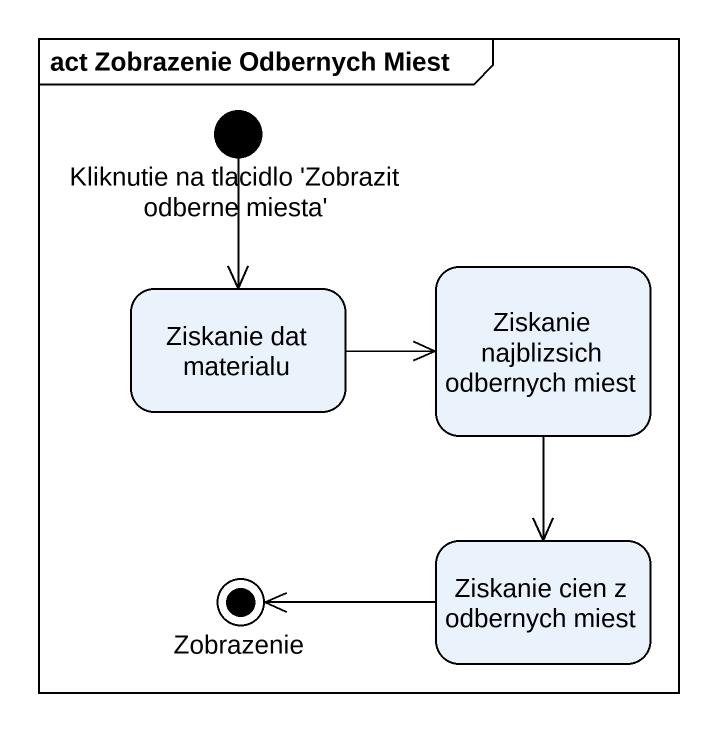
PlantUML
@startuml
mainframe act Zobrazenie Odbernych Miest
hide empty description
state "Kliknutie na tlacidlo 'Zobrazit odberne miesta'" as Kliknutie_na_tlacidlo <<start>>
state "Ziskanie dat materialu" as Ziskanie_dat_materialu
state "Ziskanie najblizsich odbernych miest" as Ziskanie_najblizsich
state Zobrazenie <<end>>
state "Ziskanie cien z odbernych miest" as Ziskanie_cien_z_odbernych
Kliknutie_na_tlacidlo --> Ziskanie_dat_materialu
Ziskanie_dat_materialu -right-> Ziskanie_najblizsich
Ziskanie_najblizsich --> Ziskanie_cien_z_odbernych
Ziskanie_cien_z_odbernych -left-> Zobrazenie
@enduml
